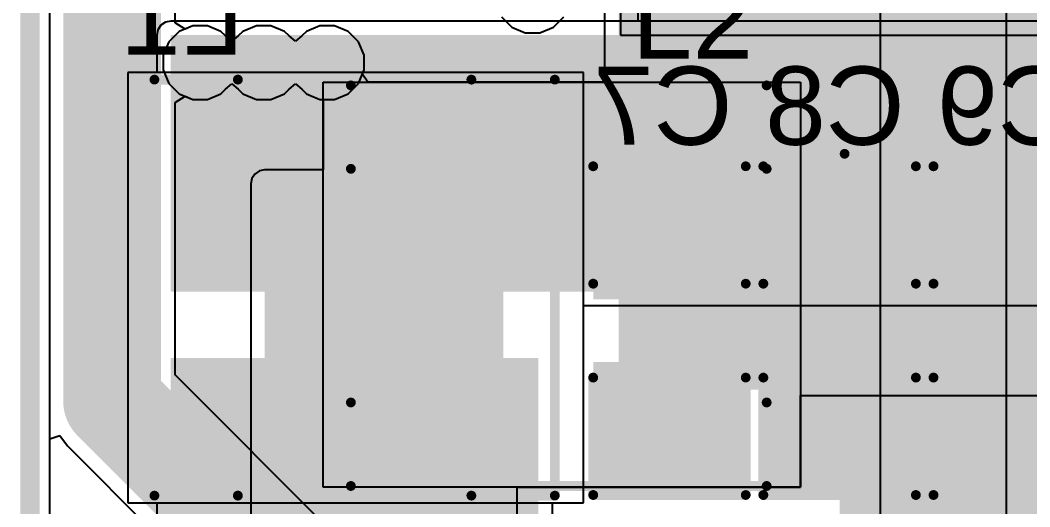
# Model space of a CAD drawing. Header units: inches. Extents: x 0 to 5376, y 0 to 5416.
# Drawn here: x -0.13 to 12.99, y 31.06 to 37.38 of the extents above; entities that cross this region are included whole.
import ezdxf

# ---------------------------------------------------------------- set-up
doc = ezdxf.new("R2010")
doc.units = ezdxf.units.IN
for name, color, linetype in [('Board Outline', 216, 'Continuous'), ('Bottom Layer', 5, 'Continuous'), ('Bottom Overlay', 54, 'Continuous'), ('Bottom Paste', 16, 'Continuous'), ('Bottom Solder', 6, 'Continuous'), ('Layer 1', 16, 'Continuous'), ('Layer 2', 76, 'Continuous'), ('Top Layer', 1, 'Continuous'), ('Top Overlay', 2, 'Continuous'), ('Top Paste', 8, 'Continuous'), ('Top Solder', 216, 'Continuous'), ('Via Holes', 16, 'Continuous')]:
    doc.layers.add(name, color=color, linetype=linetype)
doc.styles.add('Arial', font='', dxfattribs={"height": 0.2})
doc.styles.get('Arial').set_extended_font_data('Arial')

msp = doc.modelspace()

# ---------------------------------------------------------------- hatches: boundary and pattern name
at = {"layer": 'Bottom Layer'}
for points in [[(1.829, 33.858), (13.716, 33.858), (13.716, 37.186), (1.829, 37.186)], [(2.966, 35.009), (2.966, 36.904), (5.466, 36.904), (5.466, 35.009)], [(7.417, 33.858), (7.417, 35.382), (9.195, 35.382), (9.195, 33.858)], [(9.627, 33.858), (9.627, 35.382), (11.405, 35.382), (11.405, 33.858)], [(11.836, 33.858), (11.836, 35.382), (13.614, 35.382), (13.614, 33.858)], [(6.604, 32.995), (1.829, 32.995), (1.829, 26.873), (6.604, 26.873)], [(2.966, 30.914), (2.966, 32.809), (5.466, 32.809), (5.466, 30.914)], [(7.417, 31.318), (7.417, 32.842), (9.195, 32.842), (9.195, 31.318)], [(9.627, 31.318), (9.627, 32.842), (11.405, 32.842), (11.405, 31.318)], [(11.836, 31.318), (11.836, 32.842), (13.614, 32.842), (13.614, 31.318)]]:
    msp.add_hatch(color=5, dxfattribs=at).paths.add_polyline_path(points)
h = msp.add_hatch(color=5, dxfattribs=at)
edge = h.paths.add_edge_path()
edge.add_arc((2.21, 36.83), 0.3, 0, 360)
h = msp.add_hatch(color=5, dxfattribs=at)
edge = h.paths.add_edge_path()
edge.add_arc((3.035, 36.83), 0.3, 0, 360)
h = msp.add_hatch(color=5, dxfattribs=at)
edge = h.paths.add_edge_path()
edge.add_arc((3.861, 36.83), 0.3, 0, 360)
at = {"layer": 'Bottom Paste'}
for points in [[(2.966, 35.009), (2.966, 36.904), (5.466, 36.904), (5.466, 35.009)], [(7.417, 33.858), (7.417, 35.382), (9.195, 35.382), (9.195, 33.858)], [(9.627, 33.858), (9.627, 35.382), (11.405, 35.382), (11.405, 33.858)], [(11.836, 33.858), (11.836, 35.382), (13.614, 35.382), (13.614, 33.858)], [(2.966, 30.914), (2.966, 32.809), (5.466, 32.809), (5.466, 30.914)], [(7.417, 31.318), (7.417, 32.842), (9.195, 32.842), (9.195, 31.318)], [(9.627, 31.318), (9.627, 32.842), (11.405, 32.842), (11.405, 31.318)], [(11.836, 31.318), (11.836, 32.842), (13.614, 32.842), (13.614, 31.318)]]:
    msp.add_hatch(color=16, dxfattribs=at).paths.add_polyline_path(points)
at = {"layer": 'Bottom Solder'}
for points in [[(2.865, 34.907), (2.865, 37.006), (5.568, 37.006), (5.568, 34.907)], [(7.315, 33.757), (7.315, 35.484), (9.296, 35.484), (9.296, 33.757)], [(9.525, 33.757), (9.525, 35.484), (11.506, 35.484), (11.506, 33.757)], [(11.735, 33.757), (11.735, 35.484), (13.716, 35.484), (13.716, 33.757)], [(7.315, 31.217), (7.315, 32.944), (9.296, 32.944), (9.296, 31.217)], [(9.525, 31.217), (9.525, 32.944), (11.506, 32.944), (11.506, 31.217)], [(11.735, 31.217), (11.735, 32.944), (13.716, 32.944), (13.716, 31.217)], [(2.865, 30.812), (2.865, 32.911), (5.568, 32.911), (5.568, 30.812)]]:
    msp.add_hatch(color=6, dxfattribs=at).paths.add_polyline_path(points)
at = {"layer": 'Layer 1'}
h = msp.add_hatch(color=16, dxfattribs=at)
edge = h.paths.add_edge_path()
edge.add_arc((2.21, 36.83), 0.3, 0, 360)
h = msp.add_hatch(color=16, dxfattribs=at)
edge = h.paths.add_edge_path()
edge.add_arc((3.035, 36.83), 0.3, 0, 360)
h = msp.add_hatch(color=16, dxfattribs=at)
edge = h.paths.add_edge_path()
edge.add_arc((3.861, 36.83), 0.3, 0, 360)
at = {"layer": 'Layer 2'}
h = msp.add_hatch(color=76, dxfattribs=at)
edge = h.paths.add_edge_path()
edge.add_arc((2.21, 36.83), 0.3, 0, 360)
h = msp.add_hatch(color=76, dxfattribs=at)
edge = h.paths.add_edge_path()
edge.add_arc((3.035, 36.83), 0.3, 0, 360)
h = msp.add_hatch(color=76, dxfattribs=at)
edge = h.paths.add_edge_path()
edge.add_arc((3.861, 36.83), 0.3, 0, 360)
at = {"layer": 'Top Layer'}
for points in [[(14.656, 32.69), (14.656, 37.719), (7.645, 37.719), (7.645, 32.69)], [(12.788, 36.238), (12.788, 33.738), (11.088, 33.738), (11.088, 36.238)], [(6.147, 22.555), (6.147, 35.255), (3.048, 35.255), (3.048, 22.555)], [(5.768, 32.684), (3.873, 32.684), (3.873, 35.184), (5.768, 35.184)], [(9.863, 32.684), (7.968, 32.684), (7.968, 35.184), (9.863, 35.184)], [(19.914, 29.591), (19.914, 32.309), (10.617, 32.309), (10.617, 29.591)], [(12.788, 32.238), (12.788, 29.738), (11.088, 29.738), (11.088, 32.238)]]:
    msp.add_hatch(color=1, dxfattribs=at).paths.add_polyline_path(points)
h = msp.add_hatch(color=1, dxfattribs=at)
edge = h.paths.add_edge_path()
edge.add_arc((2.21, 36.83), 0.3, 0, 360)
h = msp.add_hatch(color=1, dxfattribs=at)
edge = h.paths.add_edge_path()
edge.add_arc((3.035, 36.83), 0.3, 0, 360)
h = msp.add_hatch(color=1, dxfattribs=at)
edge = h.paths.add_edge_path()
edge.add_arc((3.861, 36.83), 0.3, 0, 360)
at = {"layer": 'Top Overlay'}
for points in [[(10.516, 37.433), (10.516, 36.266), (13.36, 36.266), (13.36, 37.433)], [(10.516, 36.288), (10.516, 35.584), (11.014, 35.584), (11.014, 36.288)], [(12.862, 36.288), (12.862, 35.584), (13.36, 35.584), (13.36, 36.288)]]:
    msp.add_hatch(color=2, dxfattribs=at).paths.add_polyline_path(points)
at = {"layer": 'Top Paste'}
for points in [[(12.788, 36.238), (12.788, 33.738), (11.088, 33.738), (11.088, 36.238)], [(5.768, 32.684), (3.873, 32.684), (3.873, 35.184), (5.768, 35.184)], [(9.863, 32.684), (7.968, 32.684), (7.968, 35.184), (9.863, 35.184)], [(12.788, 32.238), (12.788, 29.738), (11.088, 29.738), (11.088, 32.238)]]:
    msp.add_hatch(color=8, dxfattribs=at).paths.add_polyline_path(points)
at = {"layer": 'Top Solder'}
for points in [[(12.89, 36.34), (12.89, 33.636), (10.986, 33.636), (10.986, 36.34)], [(5.869, 32.583), (3.771, 32.583), (3.771, 35.286), (5.869, 35.286)], [(9.965, 32.583), (7.866, 32.583), (7.866, 35.286), (9.965, 35.286)], [(12.89, 32.34), (12.89, 29.636), (10.986, 29.636), (10.986, 32.34)]]:
    msp.add_hatch(color=216, dxfattribs=at).paths.add_polyline_path(points)
at = {"layer": 'Via Holes'}
h = msp.add_hatch(color=7, dxfattribs=at)
edge = h.paths.add_edge_path()
edge.add_arc((2.21, 36.83), 0.15, 0, 360)
h = msp.add_hatch(color=7, dxfattribs=at)
edge = h.paths.add_edge_path()
edge.add_arc((3.035, 36.83), 0.15, 0, 360)
h = msp.add_hatch(color=7, dxfattribs=at)
edge = h.paths.add_edge_path()
edge.add_arc((3.861, 36.83), 0.15, 0, 360)

# ---------------------------------------------------------------- linework, layer by layer
at = {"layer": 'Board Outline'}
msp.add_lwpolyline([(0, 0, 0.254, 0.254, 0), (0, 125, 0.254, 0.254, 0)], format="xyseb", dxfattribs=at)
at = {"layer": 'Bottom Layer'}
for p, q in [((0.259, 25.271), (0.259, 43.024)), ((1.661, 37.255), (1.648, 37.186)), ((1.701, 37.314), (1.661, 37.255)), ((1.759, 37.353), (1.701, 37.314)), ((1.829, 37.367), (1.759, 37.353)), ((13.716, 37.367), (1.829, 37.367)), ((1.648, 37.186), (1.648, 36.703)), ((1.27, 36.703), (1.27, 31.115)), ((7.188, 36.703), (1.27, 36.703)), ((1.27, 36.703), (1.27, 36.703)), ((1.648, 36.703), (1.27, 36.703)), ((1.27, 36.703), (1.27, 31.115)), ((7.188, 31.115), (7.188, 36.703)), ((7.188, 31.115), (7.188, 33.677)), ((7.188, 33.677), (13.716, 33.677)), ((1.27, 31.115), (7.188, 31.115)), ((1.27, 31.115), (1.648, 31.115)), ((1.648, 31.115), (1.648, 26.873)), ((6.785, 30.966), (6.785, 31.115)), ((6.785, 31.115), (7.188, 31.115))]:
    msp.add_line(p, q, dxfattribs=at)
at = {"layer": 'Bottom Overlay'}
for points in [[(1.616, 36.609, 0.127, 0.127, 0), (2.7, 36.609, 0.127, 0.127, 0)], [(1.616, 31.209, 0.127, 0.127, 0), (1.616, 36.609, 0.127, 0.127, 0)], [(5.733, 36.609, 0.127, 0.127, 0), (6.816, 36.609, 0.127, 0.127, 0)], [(6.816, 31.209, 0.127, 0.127, 0), (6.816, 36.609, 0.127, 0.127, 0)], [(7.315, 33.96, 0.127, 0.127, 0), (7.315, 35.484, 0.127, 0.127, 0)], [(7.315, 35.484, 0.127, 0.127, 0), (9.296, 35.484, 0.127, 0.127, 0)], [(9.296, 33.96, 0.127, 0.127, 0), (9.296, 35.484, 0.127, 0.127, 0)], [(9.525, 33.96, 0.127, 0.127, 0), (9.525, 35.484, 0.127, 0.127, 0)], [(9.525, 35.484, 0.127, 0.127, 0), (11.506, 35.484, 0.127, 0.127, 0)], [(11.506, 33.96, 0.127, 0.127, 0), (11.506, 35.484, 0.127, 0.127, 0)], [(11.735, 33.96, 0.127, 0.127, 0), (11.735, 35.484, 0.127, 0.127, 0)], [(11.735, 35.484, 0.127, 0.127, 0), (13.716, 35.484, 0.127, 0.127, 0)], [(7.315, 31.217, 0.127, 0.127, 0), (7.315, 32.741, 0.127, 0.127, 0)], [(9.296, 31.217, 0.127, 0.127, 0), (9.296, 32.741, 0.127, 0.127, 0)], [(9.525, 31.217, 0.127, 0.127, 0), (9.525, 32.741, 0.127, 0.127, 0)], [(11.506, 31.217, 0.127, 0.127, 0), (11.506, 32.741, 0.127, 0.127, 0)], [(11.735, 31.217, 0.127, 0.127, 0), (11.735, 32.741, 0.127, 0.127, 0)], [(1.616, 31.209, 0.127, 0.127, 0), (2.7, 31.209, 0.127, 0.127, 0)], [(5.733, 31.209, 0.127, 0.127, 0), (6.816, 31.209, 0.127, 0.127, 0)], [(7.315, 31.217, 0.127, 0.127, 0), (9.296, 31.217, 0.127, 0.127, 0)], [(9.525, 31.217, 0.127, 0.127, 0), (11.506, 31.217, 0.127, 0.127, 0)], [(11.735, 31.217, 0.127, 0.127, 0), (13.716, 31.217, 0.127, 0.127, 0)]]:
    msp.add_lwpolyline(points, format="xyseb", dxfattribs=at)
for points in [[(1.585, 36.609, 0.0635, 0.0635, 1), (1.648, 36.609, 0.0635, 0.0635, 1)], [(1.585, 36.609, 0.0635, 0.0635, 1), (1.648, 36.609, 0.0635, 0.0635, 1)], [(2.668, 36.609, 0.0635, 0.0635, 1), (2.732, 36.609, 0.0635, 0.0635, 1)], [(5.701, 36.609, 0.0635, 0.0635, 1), (5.765, 36.609, 0.0635, 0.0635, 1)], [(6.785, 36.609, 0.0635, 0.0635, 1), (6.848, 36.609, 0.0635, 0.0635, 1)], [(6.785, 36.609, 0.0635, 0.0635, 1), (6.848, 36.609, 0.0635, 0.0635, 1)], [(7.283, 35.484, 0.0635, 0.0635, 1), (7.347, 35.484, 0.0635, 0.0635, 1)], [(7.283, 35.484, 0.0635, 0.0635, 1), (7.347, 35.484, 0.0635, 0.0635, 1)], [(9.265, 35.484, 0.0635, 0.0635, 1), (9.328, 35.484, 0.0635, 0.0635, 1)], [(9.265, 35.484, 0.0635, 0.0635, 1), (9.328, 35.484, 0.0635, 0.0635, 1)], [(9.493, 35.484, 0.0635, 0.0635, 1), (9.557, 35.484, 0.0635, 0.0635, 1)], [(9.493, 35.484, 0.0635, 0.0635, 1), (9.557, 35.484, 0.0635, 0.0635, 1)], [(11.474, 35.484, 0.0635, 0.0635, 1), (11.538, 35.484, 0.0635, 0.0635, 1)], [(11.474, 35.484, 0.0635, 0.0635, 1), (11.538, 35.484, 0.0635, 0.0635, 1)], [(11.703, 35.484, 0.0635, 0.0635, 1), (11.767, 35.484, 0.0635, 0.0635, 1)], [(11.703, 35.484, 0.0635, 0.0635, 1), (11.767, 35.484, 0.0635, 0.0635, 1)], [(7.283, 33.96, 0.0635, 0.0635, 1), (7.347, 33.96, 0.0635, 0.0635, 1)], [(9.265, 33.96, 0.0635, 0.0635, 1), (9.328, 33.96, 0.0635, 0.0635, 1)], [(9.493, 33.96, 0.0635, 0.0635, 1), (9.557, 33.96, 0.0635, 0.0635, 1)], [(11.474, 33.96, 0.0635, 0.0635, 1), (11.538, 33.96, 0.0635, 0.0635, 1)], [(11.703, 33.96, 0.0635, 0.0635, 1), (11.767, 33.96, 0.0635, 0.0635, 1)], [(7.283, 32.741, 0.0635, 0.0635, 1), (7.347, 32.741, 0.0635, 0.0635, 1)], [(9.265, 32.741, 0.0635, 0.0635, 1), (9.328, 32.741, 0.0635, 0.0635, 1)], [(9.493, 32.741, 0.0635, 0.0635, 1), (9.557, 32.741, 0.0635, 0.0635, 1)], [(11.474, 32.741, 0.0635, 0.0635, 1), (11.538, 32.741, 0.0635, 0.0635, 1)], [(11.703, 32.741, 0.0635, 0.0635, 1), (11.767, 32.741, 0.0635, 0.0635, 1)], [(1.585, 31.209, 0.0635, 0.0635, 1), (1.648, 31.209, 0.0635, 0.0635, 1)], [(1.585, 31.209, 0.0635, 0.0635, 1), (1.648, 31.209, 0.0635, 0.0635, 1)], [(2.668, 31.209, 0.0635, 0.0635, 1), (2.732, 31.209, 0.0635, 0.0635, 1)], [(5.701, 31.209, 0.0635, 0.0635, 1), (5.765, 31.209, 0.0635, 0.0635, 1)], [(6.785, 31.209, 0.0635, 0.0635, 1), (6.848, 31.209, 0.0635, 0.0635, 1)], [(6.785, 31.209, 0.0635, 0.0635, 1), (6.848, 31.209, 0.0635, 0.0635, 1)], [(7.283, 31.217, 0.0635, 0.0635, 1), (7.347, 31.217, 0.0635, 0.0635, 1)], [(7.283, 31.217, 0.0635, 0.0635, 1), (7.347, 31.217, 0.0635, 0.0635, 1)], [(9.265, 31.217, 0.0635, 0.0635, 1), (9.328, 31.217, 0.0635, 0.0635, 1)], [(9.265, 31.217, 0.0635, 0.0635, 1), (9.328, 31.217, 0.0635, 0.0635, 1)], [(9.493, 31.217, 0.0635, 0.0635, 1), (9.557, 31.217, 0.0635, 0.0635, 1)], [(9.493, 31.217, 0.0635, 0.0635, 1), (9.557, 31.217, 0.0635, 0.0635, 1)], [(11.474, 31.217, 0.0635, 0.0635, 1), (11.538, 31.217, 0.0635, 0.0635, 1)], [(11.474, 31.217, 0.0635, 0.0635, 1), (11.538, 31.217, 0.0635, 0.0635, 1)], [(11.703, 31.217, 0.0635, 0.0635, 1), (11.767, 31.217, 0.0635, 0.0635, 1)], [(11.703, 31.217, 0.0635, 0.0635, 1), (11.767, 31.217, 0.0635, 0.0635, 1)]]:
    msp.add_lwpolyline(points, format="xyseb", close=True, dxfattribs=at)
at = {"layer": 'Layer 1'}
for p, q in [((1.887, 37.348), (1.887, 44.275)), ((12.682, 28.94), (12.682, 43.536)), ((11.042, 42.716), (11.042, 28.6)), ((2.014, 37.266), (1.887, 37.348)), ((2.115, 37.308), (2.014, 37.266)), ((2.305, 37.308), (2.115, 37.308)), ((2.48, 37.235), (2.305, 37.308)), ((2.94, 37.308), (2.765, 37.235)), ((3.13, 37.308), (2.94, 37.308)), ((3.306, 37.235), (3.13, 37.308)), ((3.766, 37.308), (3.59, 37.235)), ((3.956, 37.308), (3.766, 37.308)), ((4.131, 37.235), (3.956, 37.308)), ((2.54, 37.176), (2.48, 37.235)), ((2.623, 37.107), (2.54, 37.176)), ((2.706, 37.176), (2.623, 37.107)), ((2.765, 37.235), (2.706, 37.176)), ((3.365, 37.176), (3.306, 37.235)), ((3.448, 37.107), (3.365, 37.176)), ((3.531, 37.176), (3.448, 37.107)), ((3.59, 37.235), (3.531, 37.176)), ((4.266, 37.101), (4.131, 37.235)), ((4.339, 36.925), (4.266, 37.101)), ((4.339, 36.735), (4.339, 36.925)), ((4.266, 36.559), (4.339, 36.735)), ((2.48, 36.425), (2.54, 36.484)), ((2.54, 36.484), (2.623, 36.553)), ((2.623, 36.553), (2.706, 36.484)), ((2.706, 36.484), (2.765, 36.425)), ((3.306, 36.425), (3.365, 36.484)), ((3.365, 36.484), (3.448, 36.553)), ((3.448, 36.553), (3.531, 36.484)), ((3.531, 36.484), (3.59, 36.425)), ((4.131, 36.425), (4.266, 36.559)), ((1.887, 36.312), (2.014, 36.394)), ((2.014, 36.394), (2.115, 36.352)), ((2.115, 36.352), (2.305, 36.352)), ((2.305, 36.352), (2.48, 36.425)), ((2.765, 36.425), (2.94, 36.352)), ((2.94, 36.352), (3.13, 36.352)), ((3.13, 36.352), (3.306, 36.425)), ((3.59, 36.425), (3.766, 36.352)), ((3.766, 36.352), (3.956, 36.352)), ((3.956, 36.352), (4.131, 36.425)), ((1.887, 32.775), (1.887, 36.312)), ((4.364, 30.298), (1.887, 32.775)), ((0.259, 31.945), (0.386, 31.988)), ((0.259, 0.259), (0.259, 31.945)), ((0.386, 31.988), (0.487, 31.856)), ((0.487, 31.856), (2.965, 29.378))]:
    msp.add_line(p, q, dxfattribs=at)
for points in [[(1.067, 32.436, 1.27, 1.27, 0), (1.067, 55.26, 1.27, 1.27, 0)], [(11.862, 28.6, 1.27, 1.27, 0), (11.862, 43.536, 1.27, 1.27, 0)], [(1.067, 32.436, 1.27, 1.27, 0), (3.785, 29.718, 1.27, 1.27, 0)]]:
    msp.add_lwpolyline(points, format="xyseb", dxfattribs=at)
msp.add_lwpolyline([(0.749, 32.436, 0.635, 0.635, 1), (1.384, 32.436, 0.635, 0.635, 1)], format="xyseb", close=True, dxfattribs=at)
msp.add_lwpolyline([(0.749, 32.436, 0.635, 0.635, 1), (1.384, 32.436, 0.635, 0.635, 1)], format="xyseb", close=True, dxfattribs=at)
at = {"layer": 'Layer 2'}
for p, q in [((7.899, 37.367), (7.899, 55.8)), ((7.671, 55.626), (7.671, 37.186)), ((0.259, 22.809), (0.259, 48.108)), ((6.123, 37.423), (6.257, 37.289)), ((6.798, 37.289), (6.933, 37.423)), ((6.257, 37.289), (6.433, 37.216)), ((6.623, 37.216), (6.798, 37.289)), ((19.609, 37.367), (7.899, 37.367)), ((6.433, 37.216), (6.623, 37.216)), ((7.671, 37.186), (19.609, 37.186))]:
    msp.add_line(p, q, dxfattribs=at)
at = {"layer": 'Top Layer'}
for p, q in [((0.259, 0.259), (0.259, 46.366)), ((7.464, 37.719), (7.464, 36.576)), ((2.115, 37.308), (1.939, 37.235)), ((2.305, 37.308), (2.115, 37.308)), ((2.48, 37.235), (2.305, 37.308)), ((2.94, 37.308), (2.765, 37.235)), ((3.13, 37.308), (2.94, 37.308)), ((3.306, 37.235), (3.13, 37.308)), ((3.766, 37.308), (3.59, 37.235)), ((3.956, 37.308), (3.766, 37.308)), ((4.131, 37.235), (3.956, 37.308)), ((1.939, 37.235), (1.805, 37.101)), ((2.54, 37.176), (2.48, 37.235)), ((2.623, 37.107), (2.54, 37.176)), ((2.706, 37.176), (2.623, 37.107)), ((2.765, 37.235), (2.706, 37.176)), ((3.365, 37.176), (3.306, 37.235)), ((3.448, 37.107), (3.365, 37.176)), ((3.531, 37.176), (3.448, 37.107)), ((3.59, 37.235), (3.531, 37.176)), ((4.266, 37.101), (4.131, 37.235)), ((1.805, 37.101), (1.732, 36.925)), ((4.339, 36.925), (4.266, 37.101)), ((1.732, 36.925), (1.732, 36.735)), ((4.339, 36.735), (4.339, 36.925)), ((1.732, 36.735), (1.805, 36.559)), ((4.316, 36.682), (4.339, 36.735)), ((4.387, 36.576), (4.316, 36.682)), ((1.805, 36.559), (1.939, 36.425)), ((2.48, 36.425), (2.54, 36.484)), ((2.54, 36.484), (2.623, 36.553)), ((2.623, 36.553), (2.706, 36.484)), ((2.706, 36.484), (2.765, 36.425)), ((3.306, 36.425), (3.365, 36.484)), ((3.365, 36.484), (3.448, 36.553)), ((3.448, 36.553), (3.531, 36.484)), ((3.531, 36.484), (3.59, 36.425)), ((3.81, 36.576), (10.008, 36.576)), ((3.81, 31.318), (3.81, 36.576)), ((3.81, 36.576), (3.81, 36.576)), ((7.464, 36.576), (4.387, 36.576)), ((10.008, 36.576), (10.008, 31.318)), ((1.939, 36.425), (2.115, 36.352)), ((2.115, 36.352), (2.305, 36.352)), ((2.305, 36.352), (2.48, 36.425)), ((2.765, 36.425), (2.94, 36.352)), ((2.94, 36.352), (3.13, 36.352)), ((3.13, 36.352), (3.306, 36.425)), ((3.59, 36.425), (3.766, 36.352)), ((3.766, 36.352), (3.81, 36.352)), ((3.81, 36.352), (3.81, 35.436)), ((2.979, 35.423), (2.92, 35.383)), ((3.048, 35.436), (2.979, 35.423)), ((3.81, 35.436), (3.048, 35.436)), ((2.881, 35.325), (2.867, 35.255)), ((2.92, 35.383), (2.881, 35.325)), ((2.867, 35.255), (2.867, 23.371)), ((10.008, 31.318), (10.008, 32.507)), ((10.008, 32.507), (10.041, 32.507)), ((10.041, 32.507), (10.041, 32.509)), ((10.041, 32.509), (14.656, 32.509)), ((10.008, 31.318), (3.81, 31.318)), ((6.328, 23.552), (6.328, 31.318)), ((6.328, 31.318), (10.008, 31.318))]:
    msp.add_line(p, q, dxfattribs=at)
at = {"layer": 'Top Overlay'}
for points in [[(4.168, 35.451, 0.127, 0.127, 0), (4.168, 36.534, 0.127, 0.127, 0)], [(4.168, 36.534, 0.127, 0.127, 0), (9.568, 36.534, 0.127, 0.127, 0)], [(9.568, 35.451, 0.127, 0.127, 0), (9.568, 36.534, 0.127, 0.127, 0)], [(10.58, 30.927, 0.127, 0.127, 0), (10.58, 35.646, 0.127, 0.127, 0)], [(4.168, 31.334, 0.127, 0.127, 0), (4.168, 32.418, 0.127, 0.127, 0)], [(9.568, 31.334, 0.127, 0.127, 0), (9.568, 32.418, 0.127, 0.127, 0)], [(4.168, 31.334, 0.127, 0.127, 0), (9.568, 31.334, 0.127, 0.127, 0)]]:
    msp.add_lwpolyline(points, format="xyseb", dxfattribs=at)
for points in [[(4.136, 36.534, 0.0635, 0.0635, 1), (4.2, 36.534, 0.0635, 0.0635, 1)], [(4.136, 36.534, 0.0635, 0.0635, 1), (4.2, 36.534, 0.0635, 0.0635, 1)], [(9.536, 36.534, 0.0635, 0.0635, 1), (9.6, 36.534, 0.0635, 0.0635, 1)], [(9.536, 36.534, 0.0635, 0.0635, 1), (9.6, 36.534, 0.0635, 0.0635, 1)], [(10.549, 35.646, 0.0635, 0.0635, 1), (10.612, 35.646, 0.0635, 0.0635, 1)], [(4.136, 35.451, 0.0635, 0.0635, 1), (4.2, 35.451, 0.0635, 0.0635, 1)], [(9.536, 35.451, 0.0635, 0.0635, 1), (9.6, 35.451, 0.0635, 0.0635, 1)], [(4.136, 32.418, 0.0635, 0.0635, 1), (4.2, 32.418, 0.0635, 0.0635, 1)], [(9.536, 32.418, 0.0635, 0.0635, 1), (9.6, 32.418, 0.0635, 0.0635, 1)], [(4.136, 31.334, 0.0635, 0.0635, 1), (4.2, 31.334, 0.0635, 0.0635, 1)], [(4.136, 31.334, 0.0635, 0.0635, 1), (4.2, 31.334, 0.0635, 0.0635, 1)], [(9.536, 31.334, 0.0635, 0.0635, 1), (9.6, 31.334, 0.0635, 0.0635, 1)], [(9.536, 31.334, 0.0635, 0.0635, 1), (9.6, 31.334, 0.0635, 0.0635, 1)]]:
    msp.add_lwpolyline(points, format="xyseb", close=True, dxfattribs=at)

# ---------------------------------------------------------------- texts
at = {"layer": 'Bottom Overlay', "style": 'Arial', "text_generation_flag": 2}
for s, p in [('L1', (2.785, 36.932)), ('C7', (9.127, 35.763)), ('C8', (11.362, 35.763)), ('C9', (13.597, 35.763))]:
    msp.add_text(s, height=1.016, dxfattribs=at).set_placement(p)
at = {"layer": 'Top Overlay', "style": 'Arial'}
msp.add_text('L2', height=1.016, dxfattribs=at).set_placement((7.815, 36.881))

doc.saveas('drawing.dxf')
